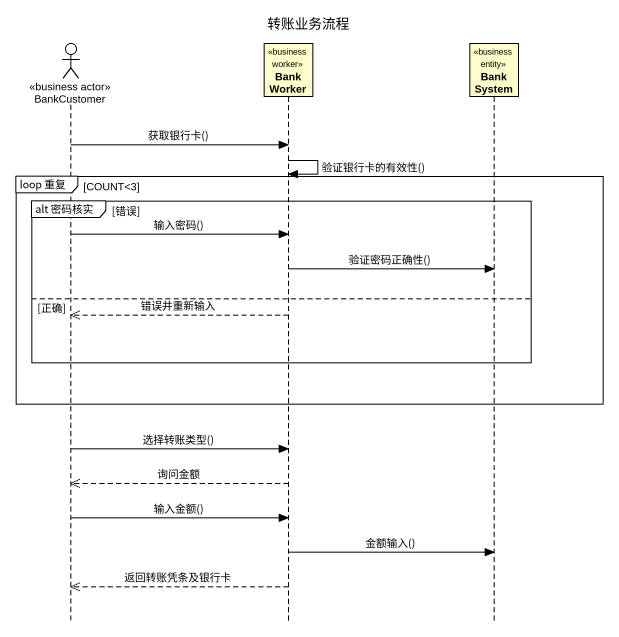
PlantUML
@startuml
title 转账业务流程
hide footbox
actor BankCustomer <<business actor>>
participant "Bank Worker" as Bank_Worker <<business worker>>
participant "Bank System" as Bank_System <<business entity>>

BankCustomer -> Bank_Worker : 获取银行卡()
Bank_Worker -> Bank_Worker : 验证银行卡的有效性()
group loop 重复 [COUNT<3]
  group alt 密码核实 [错误]
    BankCustomer -> Bank_Worker : 输入密码()
    Bank_Worker -> Bank_System : 验证密码正确性()
  else 正确
    Bank_Worker -->> BankCustomer : 错误并重新输入
  end
end
BankCustomer -> Bank_Worker : 选择转账类型()
Bank_Worker -->> BankCustomer : 询问金额
BankCustomer -> Bank_Worker : 输入金额()
Bank_Worker -> Bank_System : 金额输入()
Bank_Worker -->> BankCustomer : 返回转账凭条及银行卡
@enduml
